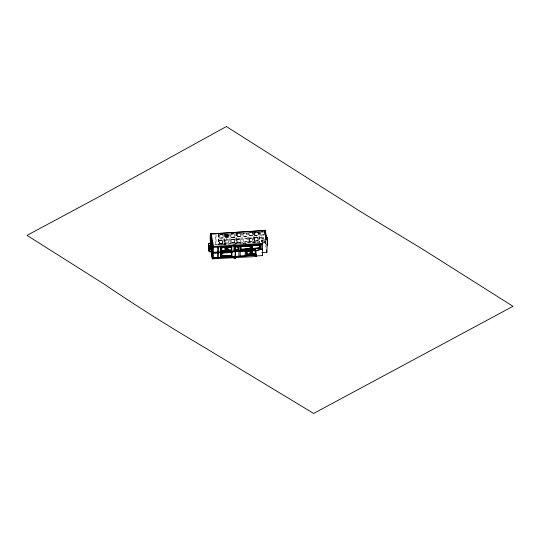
<?xml version="1.0" encoding="UTF-8"?>
<svg xmlns="http://www.w3.org/2000/svg" width="540" height="540" viewBox="0 0 540 540"><rect width="100%" height="100%" fill="white"/><g stroke="black" fill="none" stroke-linecap="round" stroke-linejoin="round"><path stroke-width="0.41" stroke-dasharray="2.7 2.03" d="M257.675 232.868L257.688 232.294L257.945 232.794M249.71 232.49L252.673 232.403L251.201 232.497M263.473 231.626L260.428 231.822L260.449 235.224L264.249 234.981M222.905 234.38L219.24 234.617L219.26 238.214L222.925 237.978L222.905 234.38L219.996 234.671M230.897 233.806L234.833 233.658L230.897 233.806L230.918 237.478L234.833 237.229L234.812 233.557M258.269 232.052L258.269 235.373C253.172 238.228 252.679 230.317 257.546 232.099M260.449 231.93L263.493 231.734M240.638 233.368L240.671 236.507L237.344 236.716L237.31 233.584L239.807 233.422M243.331 233.111L246.632 233.057L243.331 233.111L243.365 236.257L246.632 236.048L246.605 232.895M252.335 232.571L249.203 232.774L249.203 235.636L252.369 235.595L252.335 232.571L249.237 232.936M254.88 232.429L258.026 232.389L254.88 232.429L254.907 235.406L254.907 232.585M261.509 231.998L263.149 231.896M231.167 234.056L234.502 234.002L231.167 234.056L231.194 237.256L234.502 237.04L234.475 233.84M219.51 234.88L222.635 234.839L219.51 234.88L219.537 238.032L222.635 237.829L222.601 234.684M237.31 233.584L240.671 233.53M261.542 232.16L263.993 231.998M254.88 235.244L258.026 235.204L257.992 232.227M263.966 234.657L260.726 235.028L260.692 232.052M237.31 236.56L240.671 236.507M254.651 235.507L258.269 235.373M264.229 234.88L260.449 235.224M252.673 235.73L248.974 235.872L252.673 235.73L252.653 232.301M246.922 236.203L243.101 236.345L246.922 236.203L246.901 232.578M240.921 236.729L237.019 236.878L240.921 236.729L240.901 233.024M226.132 238.464L227.05 238.403M254.536 237.607L258.194 237.472L254.536 237.607L254.556 241.232L258.194 240.995L258.174 237.371M249.035 238.073L252.599 237.951L249.035 238.073L249.048 241.832L252.599 241.603L252.578 237.85M260.55 237.337C268.724 237.897 258.91 235.487 260.564 238.68L263.736 238.478L263.723 237.134M219.152 240.138L222.851 240.003L219.152 240.138L219.173 243.716L222.851 243.479L222.831 239.902M236.898 238.984L240.854 238.829L236.898 238.984L236.918 242.622L240.854 242.366L240.833 238.727M254.806 241.029L254.772 237.829L257.904 237.627L257.938 240.827L254.772 240.874L257.938 240.827M224.836 243.331L224.816 239.814L228.71 239.564L228.731 243.074L224.816 243.23L228.731 243.074M230.837 239.443L234.772 239.294L230.837 239.443L230.857 242.973L234.772 242.723L234.751 239.193M249.257 238.282L252.382 238.241L249.257 238.282L249.291 241.63L249.291 238.444M219.429 240.374L222.608 240.327L222.608 243.257L219.456 243.459L219.429 240.374L219.456 243.459M237.094 239.234L240.57 239.166L237.094 239.234L237.121 242.433L237.121 239.389M243.675 241.893L243.662 238.795L247.01 238.579L247.023 241.677L243.662 241.832L247.023 241.677M257.938 237.789L254.772 237.829M225.065 240.071L228.427 240.017L225.065 240.071L225.099 243.175L225.099 240.226M231.134 242.771L231.1 239.679L234.509 239.463L234.536 242.548L231.1 242.609L234.536 242.548M247.023 238.633L243.662 238.795M219.456 240.53L222.608 240.327M234.536 239.618L231.1 239.679M263.736 238.478L260.564 238.68M219.429 243.304L222.608 243.257M225.065 243.013L228.427 242.96L228.4 239.855M237.094 242.271L240.57 242.21L240.536 239.011M249.257 241.468L252.382 241.427L252.349 238.086M254.536 241.13L258.194 240.995M249.035 241.724L252.599 241.603M214.556 244.863L262.528 241.772M263.372 241.718L265.093 241.826L263.594 241.92M223.405 233.996L223.425 244.505L215.798 244.998L215.777 234.583M229.412 233.678L229.433 244.121L223.425 244.505M241.529 232.612L241.549 243.338L229.433 244.121M259.025 231.653L259.045 242.21L241.549 243.338M259.848 232.504L259.848 242.163L259.045 242.21M236.263 244.107L232.153 244.37L236.263 244.154M242.845 243.682L246.956 243.419M253.537 242.993L256.831 242.784M263.405 242.359L265.052 242.251M265.491 239.51L265.491 243.23L266.254 243.175M219.571 245.038L225.443 244.728M245.315 243.675L246.956 243.587M263.405 242.723L265.052 242.636L265.964 247.455M223.81 245.032L225.484 244.937M263.453 242.933L265.093 242.845M265.491 243.23L265.7 244.276L265.7 241.306M243.122 232.929L243.122 236.453M240.854 242.366L236.918 242.622M234.833 237.229L230.918 237.478M234.502 237.04L231.194 237.256M234.772 242.723L230.857 242.973M230.216 233.732L230.216 244.067M228.69 237.485L228.69 233.982M222.925 237.978L219.26 238.214M222.851 243.479L219.173 243.716M265.322 240.874L265.322 244.04M265.052 241.61L265.052 242.636M259.828 231.599L259.828 242.062M258.248 231.95L258.248 235.271M257.904 237.627L257.904 240.671M254.664 232.281L254.664 235.609M254.556 237.708L254.556 241.232M253.996 232.031L253.996 242.534M253.982 231.93L253.982 242.433M253.152 231.984L253.172 242.588M249.048 238.181L249.048 241.832M248.974 232.538L248.994 235.973M248.393 232.214L248.413 242.899M247.57 232.261L247.59 242.953M242.372 232.558L242.386 243.284M237.344 233.739L237.344 236.716M237.019 233.273L237.04 236.979M236.324 233.172L236.324 243.675M236.304 233.071L236.304 243.574M235.447 233.125L235.467 243.729M234.509 239.463L234.509 242.393M224.289 234.043L224.289 244.451M224.269 233.941L224.269 244.35M222.581 240.172L222.581 243.095M218.666 234.441L218.666 244.816M218.646 234.333L218.646 244.715M218.39 234.353L218.41 244.829M216.041 234.569L216.061 244.985M228.467 234.468L228.467 237.377L228.467 234.468"/><path stroke-width="0.81" d="M256.135 256.527L256.028 254.725L256.135 256.527L212.396 258.815L211.039 251.087L212.396 258.815M266.747 236.918C266.996 240.239 266.551 235.636 266.74 237.755M266.841 237.209L266.915 238.437M234.826 256.844C234.799 258.903 234.367 256.892 234.367 256.291C234.05 258.633 235.44 257.195 234.745 256.264M234.812 256.554C235.859 255.13 236.162 257.938 235.96 256.426M236 256.959L234.063 257.053L234.259 258.586L235.582 258.525C235.028 254.664 235.278 258.802 235.427 256.304L235.514 245.727M235.737 257.114C235.913 255.521 235.447 257.978 234.9 256.918M266.612 237.114L266.733 237.641M266.888 238.349C266.234 235.913 267.266 238.835 266.753 237.789M235.15 256.574L235.582 258.525M235.19 245.687L235.123 256.311M225.855 235.609L226.469 234.711L225.679 234.718L225.855 235.609L227.401 235.514L227.225 234.617L225.679 234.718M212.794 246.233L213.563 246.524L211.154 233.726L210.391 233.773L212.794 246.233L212.794 257.81L210.931 248.157L211.606 247.657M210.978 248.468L211.606 247.995L212.517 252.693M255.035 250.027L255.67 249.575L255.035 250.364L211.882 253.145L255.035 250.027L255.035 250.364M235.359 245.849L235.271 245.673M226.577 235.15L226.544 235.433M251.741 246.497L251.741 255.4L250.891 255.454L250.736 246.456L252.389 246.706L251.721 246.395L251.721 255.299L256.082 255.022L256.028 250.594L259.234 249.831M227.225 234.617L226.597 234.704L227.401 235.514M261.887 241.832L261.887 240.179L266.186 239.902L264.398 230.297L265.093 230.249L267.28 239.8M210.236 235.17L210.263 244.04M210.465 235.838L210.836 237.587L210.465 235.838L210.465 238.019M225.896 235.143L227.056 235.069L227.185 235.73L227.185 237.276L226.031 237.35L225.896 235.143L226.031 237.35M210.323 236.263L210.587 244.053M226.031 235.204L226.132 235.73L227.05 235.669L227.05 237.04M226.031 235.804L227.185 235.73M210.931 244.175L210.836 237.303L210.755 244.188M265.484 234.239L265.363 233.098M261.887 252.612L266.888 252.349L267.28 239.49L266.551 235.724L266.159 236.054M211.302 240.638L211.518 251.208M210.472 240.8L210.836 242.48L210.472 240.8L210.472 243.641M266.605 237.181L266.74 237.607M266.645 237.762L266.922 238.214M211.916 244.323C213.077 263.507 211.025 228.805 211.876 246.821L211.505 244.89L212.132 246.807M211.505 242.426L211.761 244.876M264.398 230.297L266.186 239.564L267.28 239.49M208.386 243.567L210.971 243.398L211.444 245.842L208.859 246.011L209.378 251.1L208.386 243.567L208.926 246.071L211.356 245.916L211.356 246.463M208.474 244.269L208.507 243.628L210.87 243.472L211.356 245.916M208.474 243.722L210.897 243.567M211.943 246.51L211.471 245.005L212.092 247.273M212.335 245.639L212.774 247.739L212.335 245.639C212.794 258.363 212.274 243.824 212.517 250.276M212.193 246.071L212.443 248.576M208.859 246.672L211.444 246.503M212.72 252.369L211.471 246.847L212.544 252.376L255.67 249.575M260.665 243.911C261.509 243.344 259.922 247.833 260.685 249.116L261.151 249.082L261.137 243.884M211.505 247.306L211.761 248.927M217.958 247.226L217.978 257.58L218.207 247.212M220.671 247.064L220.685 257.404L220.887 247.043M226.078 246.699C228.373 246.22 224.262 247.435 226.976 247.34L226.955 246.645M238.882 245.889L240.179 245.909L238.882 245.889L238.903 256.23L240.179 256.149L240.158 245.808M251.741 244.991L250.871 244.944L250.891 245.747L251.741 245.693L251.721 244.89L251.741 245.693M212.72 247.624L212.544 250.661M213.131 247.556L213.151 257.891M252.302 248.71L252.281 245.356L260.017 244.964L252.302 245.457L252.302 248.71L260.017 248.211L259.997 244.863M211.039 251.626L209.243 251.741L208.669 248.697L208.669 248.238L210.755 248.171L210.755 246.578M221.515 247.455L225.416 247.306L225.416 250.702L221.535 250.952L221.515 247.455L225.416 247.306M208.852 248.366L210.944 248.231M227.644 247.172L231.795 247.01L227.644 247.172L227.657 250.574L231.795 250.31L231.775 246.908M234.05 250.216L234.029 246.713L238.336 246.436L238.356 249.939L234.029 250.115L238.356 249.939M240.489 246.254L250.439 245.72L240.489 246.254L240.509 249.622L250.439 248.987L250.418 245.619M250.803 246.807L250.736 245.653L252.342 245.653M226.976 247.34L227.313 247.212L227.381 248.434L225.666 248.542L225.599 247.327L226.078 247.293M238.356 246.537L234.029 246.713M259.74 245.167L259.774 248.002L252.585 248.468L252.551 245.626L259.74 245.167L252.565 245.693M221.805 250.695L221.771 247.678L225.16 247.462L225.187 250.479L221.771 250.526L225.187 250.479M227.968 250.331L227.934 247.334L231.478 247.104L231.512 250.101L227.934 250.162L231.512 250.101M234.353 246.861L238.066 246.794L234.353 246.861L234.38 250.054L238.066 249.818L238.032 246.625M240.806 246.476L250.142 246.044L240.806 246.476L240.84 249.426L250.142 248.832L250.108 245.876M225.187 247.631L221.771 247.678M225.599 247.327L225.666 247.678L227.381 247.563M231.512 247.273L227.934 247.334M210.944 246.328L210.992 248.866L211.066 246.544M212.173 244.249L212.173 248.994M225.599 248.191C227.286 248.049 225.47 255.332 226.085 248.164M226.085 251.235L227.084 251.276L227.063 248.096L227.381 248.434M226.105 248.265L227.063 248.096M210.992 248.866L211.309 250.128M208.669 248.238L209.243 251.208L211.316 251.073M240.806 249.257L250.142 248.832M252.281 248.609L260.017 248.211M227.644 250.472L231.795 250.31M246.74 250.945L250.385 250.81L246.74 250.945L246.76 254.522L250.385 254.286L250.364 250.709M252.221 254.171L252.2 250.607L255.548 250.391L255.569 253.955L252.2 254.07L255.569 253.955M255.569 250.493L252.2 250.607M221.535 252.781L231.93 252.214L221.535 252.781L221.549 256.244L231.93 255.575L231.91 252.113M247.037 251.188L250.121 251.161L247.037 251.188L247.07 254.252L250.121 254.056L250.088 250.992M253.888 250.681L255.319 250.763L252.484 250.776L252.518 253.874L255.319 253.692L255.285 250.594M221.839 253.098L231.626 252.47L231.626 255.346L221.839 255.98L221.805 252.929L221.839 255.98M212.51 255.785L212.193 252.801M210.978 248.13L212.72 256.149L211.646 250.621M221.805 255.812L231.626 255.346M234.441 256.264L234.826 256.237M212.348 257.837L213.131 257.789M220.671 257.303L218.228 257.56M240.179 256.149L246.186 255.757L246.186 250.533M212.396 258.107L256.135 255.292M212.348 258.545L212.848 258.788M256.021 255.987L262.447 255.575L262.507 243.371L261.887 240.179M233.233 257.621L234.063 257.567M234.866 257.506L234.401 257.108M234.063 257.053L234.259 258.066L235.582 257.978M266.99 244.276L267.28 245.781M262.447 249.075L256.028 250.594M261.151 249.082L260.685 249.116M262.447 255.575L262.332 254.961L262.42 255.454M259.774 248.002L252.585 248.468M255.319 253.692L252.518 253.874M252.281 245.356L252.389 245.903L250.736 245.653M250.439 248.987L240.509 249.622M250.891 255.454L246.186 255.757M250.385 254.286L246.76 254.522M250.121 254.056L247.07 254.252M238.903 256.23L220.907 257.391M231.93 255.575L221.549 256.244M226.949 235.143L227.05 235.669M227.056 236.608L227.185 237.276M225.416 250.702L225.396 247.205M217.978 257.58L213.442 257.87M212.794 246.659L210.391 233.773M210.465 238.748L210.789 240.401L210.323 238.741M210.87 243.54L211.316 245.849M208.507 243.628L208.96 246.004M266.423 249.899L266.888 252.349M266.814 238.343L266.652 237.877M267.476 240.381L267.476 244.1M266.551 235.724L266.551 238.275M266.186 239.564L266.186 239.902M265.093 230.249L265.093 232.193M255.548 250.391L255.548 253.854M245.214 250.493L245.234 255.818M240.84 246.645L240.84 249.426M238.336 246.436L238.336 249.838M234.259 258.066L234.259 258.586M231.478 247.104L231.478 249.932M227.657 247.28L227.657 250.574M227.313 247.212L227.313 248.083M226.132 235.73L226.132 237.094M226.098 246.8L226.098 247.394M225.666 247.678L225.666 248.542M225.16 247.462L225.16 250.31M220.685 247.165L220.685 257.404M213.597 258.032L213.597 258.748M212.544 253.132L212.544 256.156M211.646 242.028L211.646 244.991M211.646 246.841L211.646 248.353M211.478 240.624L211.505 248.947M211.154 233.726L211.154 234.063M211.235 246.267L211.235 250.128M210.836 237.303L210.836 244.04M210.465 248.123L210.465 248.582M210.411 235.163L210.391 238.181M210.411 239.126L210.438 240.854M209.243 251.208L209.243 251.741M208.96 245.936L208.926 246.618M226.375 126.549L98.759 196.877L27 235.373L103.316 283.588A1889.75 1065.683 61.1 0 0 202.102 346.005L313.639 413.451L513 306.308L421.787 248.677L362.232 212.666L226.375 126.549M265.012 230.479L210.31 234.002L265.012 230.479M262.507 243.371L212.794 246.571L212.888 247.401L262.602 244.195L262.507 243.371"/></g></svg>
